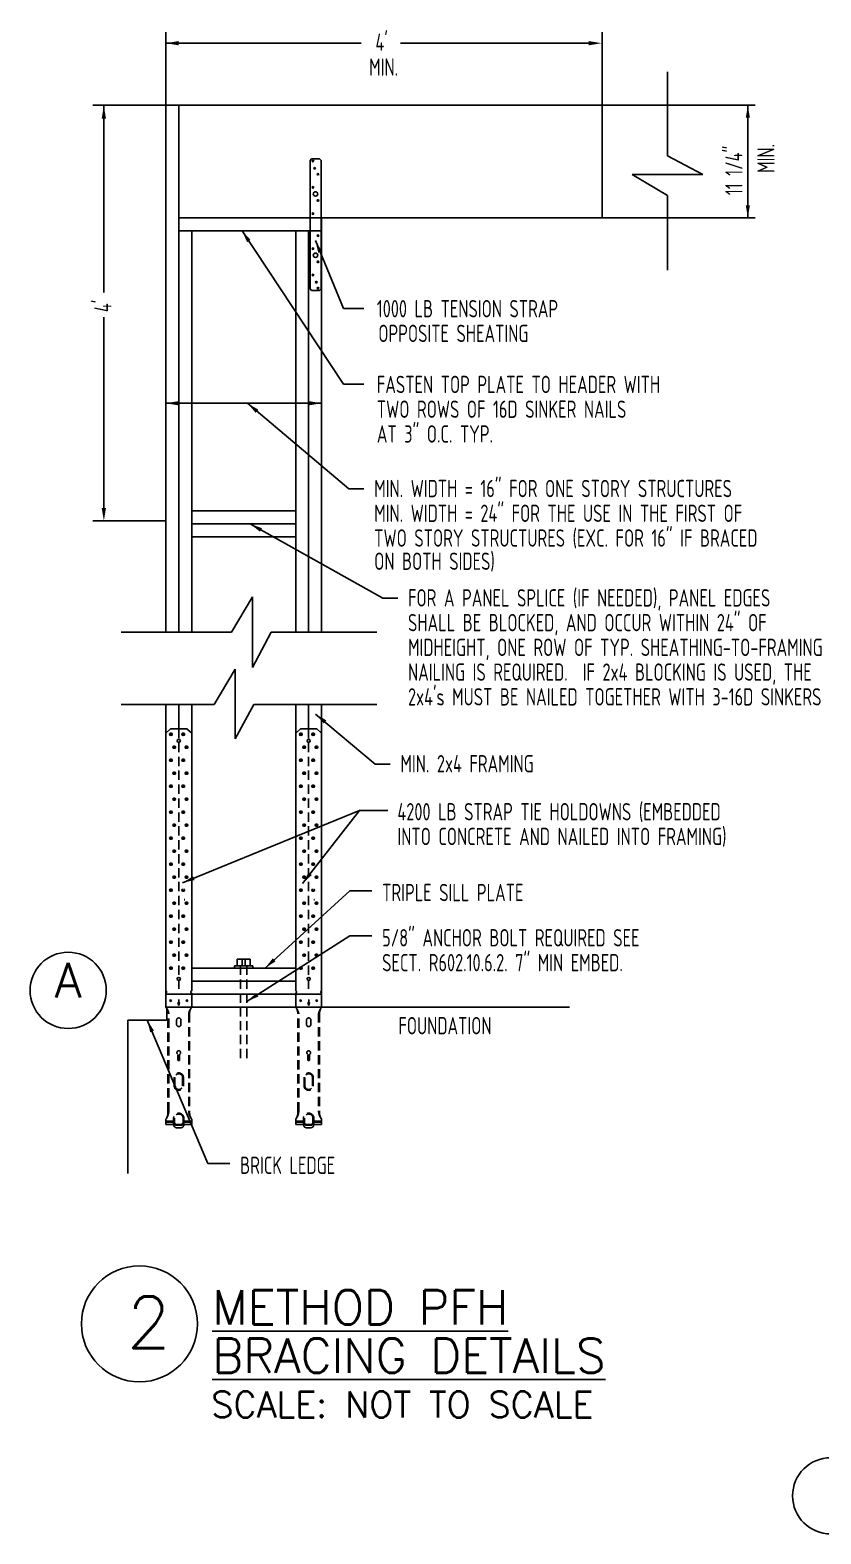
# Model space of a CAD drawing. Header units: inches. Extents: x 683 to 9753, y -6805 to 20230.
# Drawn here: x 6741.1 to 6996.8, y -6533.9 to -6047.7 of the extents above; entities that cross this region are included whole.
import ezdxf

# ---------------------------------------------------------------- set-up
doc = ezdxf.new("R2010")
doc.units = ezdxf.units.IN
doc.header["$LTSCALE"] = 48
doc.header["$MEASUREMENT"] = 0
doc.linetypes.add('HIDDEN4', pattern=[0.09375, 0.0625, -0.03125])
doc.layers.add('DPIS-BL', color=9, linetype='Continuous')
doc.layers.add('DPIS-TEXT', color=7, linetype='Continuous')
doc.styles.add('ARCHITXT', font='ARCHITXT.shx')
doc.styles.add('DPIS-DIM', font='Simplex.shx', dxfattribs={"oblique": 15})
doc.styles.get("Standard").update_dxf_attribs({"font": 'simplex.shx', "oblique": 15})
doc.dimstyles.new('lennar', dxfattribs={"dimtxt": 5, "dimasz": 4, "dimexe": 3, "dimexo": 2, "dimgap": 2, "dimtad": 1, "dimdec": 4, "dimrnd": 0.125, "dimzin": 3, "dimdsep": 46, "dimlunit": 4, "dimtxsty": 'DPIS-DIM', "dimblk": 'ARCHTICK', "dimcen": 3, "dimdle": 3, "dimclrd": 2, "dimclre": 2, "dimclrt": 256, "dimadec": 0, "dimazin": 0, "dimtfac": 1, "dimtdec": 4, "dimtmove": 0, "dimatfit": 3, "dimfxl": 1, "dimtolj": 1, "dimtzin": 0, "dimarcsym": 0})

# ---------------------------------------------------------------- blocks, each defined once
blk = doc.blocks.new('A$C697A0183')
for p, q in [((4.18, 3.19), (2.61, 1.79)), ((2.61, -81.46), (2.61, 1.79)), ((4.18, 1.77), (4.4, 1.77)), ((4.18, 1.68), (4.4, 1.68)), ((4.4, 1.21), (4.18, 1.21)), ((4.4, 1.12), (4.18, 1.12)), ((8.38, 1.77), (8.16, 1.77)), ((8.38, 1.68), (8.16, 1.68)), ((8.16, 1.21), (8.38, 1.21)), ((8.16, 1.12), (8.38, 1.12)), ((9.43, 3.19), (11.01, 1.79)), ((11.01, -81.46), (11.01, 1.79)), ((5.45, -2.43), (5.23, -2.43)), ((5.45, -2.52), (5.23, -2.52)), ((5.23, -2.99), (5.45, -2.99)), ((5.23, -3.08), (5.45, -3.08)), ((9.43, -2.43), (9.21, -2.43)), ((9.43, -2.52), (9.21, -2.52)), ((9.43, -2.99), (9.21, -2.99)), ((9.43, -3.08), (9.21, -3.08)), ((4.18, -6.63), (4.4, -6.63)), ((4.18, -6.72), (4.4, -6.72)), ((4.4, -7.19), (4.18, -7.19)), ((4.4, -7.28), (4.18, -7.28)), ((8.38, -6.63), (8.16, -6.63)), ((8.38, -6.72), (8.16, -6.72)), ((8.16, -7.19), (8.38, -7.19)), ((8.16, -7.28), (8.38, -7.28)), ((5.45, -10.83), (5.23, -10.83)), ((5.45, -10.92), (5.23, -10.92)), ((5.23, -11.39), (5.45, -11.39)), ((5.23, -11.48), (5.45, -11.48)), ((9.43, -10.83), (9.21, -10.83)), ((9.43, -10.92), (9.21, -10.92)), ((9.43, -11.39), (9.21, -11.39)), ((9.43, -11.48), (9.21, -11.48)), ((4.18, -15.03), (4.4, -15.03)), ((4.18, -15.12), (4.4, -15.12)), ((4.4, -15.59), (4.18, -15.59)), ((4.4, -15.68), (4.18, -15.68)), ((5.45, -19.23), (5.23, -19.23)), ((5.45, -19.32), (5.23, -19.32)), ((8.38, -15.03), (8.16, -15.03)), ((8.38, -15.12), (8.16, -15.12)), ((8.16, -15.59), (8.38, -15.59)), ((8.16, -15.68), (8.38, -15.68)), ((9.43, -19.23), (9.21, -19.23)), ((9.43, -19.32), (9.21, -19.32)), ((4.18, -23.43), (4.4, -23.43)), ((4.18, -23.52), (4.4, -23.52)), ((4.4, -23.99), (4.18, -23.99)), ((4.4, -24.08), (4.18, -24.08)), ((5.23, -19.79), (5.45, -19.79)), ((5.23, -19.88), (5.45, -19.88)), ((8.38, -23.43), (8.16, -23.43)), ((8.38, -23.52), (8.16, -23.52)), ((8.16, -23.99), (8.38, -23.99)), ((8.16, -24.08), (8.38, -24.08)), ((9.43, -19.79), (9.21, -19.79)), ((9.43, -19.88), (9.21, -19.88)), ((5.45, -27.63), (5.23, -27.63)), ((5.45, -27.72), (5.23, -27.72)), ((5.23, -28.19), (5.45, -28.19)), ((5.23, -28.28), (5.45, -28.28)), ((9.43, -27.63), (9.21, -27.63)), ((9.43, -27.72), (9.21, -27.72)), ((9.43, -28.19), (9.21, -28.19)), ((9.43, -28.28), (9.21, -28.28)), ((4.18, -31.83), (4.4, -31.83)), ((4.18, -31.92), (4.4, -31.92)), ((4.4, -32.39), (4.18, -32.39)), ((4.4, -32.48), (4.18, -32.48)), ((8.38, -31.83), (8.16, -31.83)), ((8.38, -31.92), (8.16, -31.92)), ((8.16, -32.39), (8.38, -32.39)), ((8.16, -32.48), (8.38, -32.48)), ((5.45, -36.03), (5.23, -36.03)), ((5.45, -36.12), (5.23, -36.12)), ((5.23, -36.59), (5.45, -36.59)), ((5.23, -36.68), (5.45, -36.68)), ((9.43, -36.03), (9.21, -36.03)), ((9.43, -36.12), (9.21, -36.12)), ((9.43, -36.59), (9.21, -36.59)), ((9.43, -36.68), (9.21, -36.68)), ((4.18, -40.23), (4.4, -40.23)), ((4.18, -40.32), (4.4, -40.32)), ((4.4, -40.79), (4.18, -40.79)), ((4.4, -40.88), (4.18, -40.88)), ((8.38, -40.23), (8.16, -40.23)), ((8.38, -40.32), (8.16, -40.32)), ((8.16, -40.79), (8.38, -40.79)), ((8.16, -40.88), (8.38, -40.88)), ((5.45, -44.43), (5.23, -44.43)), ((5.45, -44.52), (5.23, -44.52)), ((5.23, -44.99), (5.45, -44.99)), ((5.23, -45.08), (5.45, -45.08)), ((9.43, -44.43), (9.21, -44.43)), ((9.43, -44.52), (9.21, -44.52)), ((9.43, -44.99), (9.21, -44.99)), ((9.43, -45.08), (9.21, -45.08)), ((4.18, -48.63), (4.4, -48.63)), ((4.18, -48.72), (4.4, -48.72)), ((4.4, -49.19), (4.18, -49.19)), ((4.4, -49.28), (4.18, -49.28)), ((5.45, -52.83), (5.23, -52.83)), ((5.45, -52.92), (5.23, -52.92)), ((5.23, -53.39), (5.45, -53.39)), ((5.23, -53.48), (5.45, -53.48)), ((8.16, -49.19), (8.38, -49.19)), ((8.16, -49.28), (8.38, -49.28)), ((8.74, -51.99), (8.52, -51.99)), ((8.74, -52.08), (8.52, -52.08)), ((9.43, -52.83), (9.21, -52.83)), ((9.43, -52.92), (9.21, -52.92)), ((9.43, -53.39), (9.21, -53.39)), ((9.43, -53.48), (9.21, -53.48)), ((4.18, -57.03), (4.4, -57.03)), ((4.18, -57.12), (4.4, -57.12)), ((4.4, -57.59), (4.18, -57.59)), ((4.4, -57.68), (4.18, -57.68)), ((8.38, -57.03), (8.16, -57.03)), ((8.38, -57.12), (8.16, -57.12)), ((8.16, -57.59), (8.38, -57.59)), ((8.16, -57.68), (8.38, -57.68)), ((5.45, -61.23), (5.23, -61.23)), ((5.45, -61.32), (5.23, -61.32)), ((5.23, -61.79), (5.45, -61.79)), ((5.23, -61.88), (5.45, -61.88)), ((9.43, -61.23), (9.21, -61.23)), ((9.43, -61.32), (9.21, -61.32)), ((9.43, -61.79), (9.21, -61.79)), ((9.43, -61.88), (9.21, -61.88)), ((4.18, -65.43), (4.4, -65.43)), ((4.18, -65.52), (4.4, -65.52)), ((4.4, -65.99), (4.18, -65.99)), ((4.4, -66.08), (4.18, -66.08)), ((8.38, -65.43), (8.16, -65.43)), ((8.38, -65.52), (8.16, -65.52)), ((8.16, -65.99), (8.38, -65.99)), ((8.16, -66.08), (8.38, -66.08)), ((5.45, -69.63), (5.23, -69.63)), ((5.45, -69.72), (5.23, -69.72)), ((5.23, -70.19), (5.45, -70.19)), ((5.23, -70.28), (5.45, -70.28)), ((9.43, -69.63), (9.21, -69.63)), ((9.43, -69.72), (9.21, -69.72)), ((9.43, -70.19), (9.21, -70.19)), ((9.43, -70.28), (9.21, -70.28)), ((4.18, -73.83), (4.4, -73.83)), ((4.18, -73.92), (4.4, -73.92)), ((4.4, -74.39), (4.18, -74.39)), ((4.4, -74.48), (4.18, -74.48)), ((8.38, -73.83), (8.16, -73.83)), ((8.38, -73.92), (8.16, -73.92)), ((8.16, -74.39), (8.38, -74.39)), ((8.16, -74.48), (8.38, -74.48)), ((2.61, -86.76), (2.61, -82.25)), ((2.89, -81.96), (2.89, -81.75)), ((10.72, -81.96), (10.72, -81.75)), ((11.01, -86.76), (11.01, -82.25)), ((2.94, -86.76), (5.79, -86.76)), ((7.51, -86.73), (6.11, -86.73)), ((6.11, -86.73), (6.11, -86.78)), ((7.51, -86.78), (6.11, -86.78)), ((7.07, -85.25), (6.55, -85.25)), ((6.55, -85.25), (6.81, -86.21)), ((6.81, -84.28), (6.81, -85.25)), ((6.81, -86.21), (7.07, -85.25)), ((7.51, -86.78), (7.51, -86.73)), ((7.9, -86.76), (10.69, -86.76)), ((11.01, -85.36), (11.01, -86.76))]:
    blk.add_line(p, q)
at = {"linetype": 'Continuous'}
blk.add_line((9.43, 3.19), (4.18, 3.19), dxfattribs=at)
at = {"color": 9, "linetype": 'HIDDEN4'}
for p, q in [((3.31, -120.45), (3.31, -88.77)), ((3.59, -120.45), (3.59, -88.77)), ((6.11, -90.96), (6.11, -92.36)), ((7.51, -92.36), (7.51, -90.96)), ((10.03, -88.77), (10.03, -120.45)), ((10.31, -88.77), (10.31, -120.45)), ((6.55, -103.8), (6.55, -102.04)), ((7.07, -103.8), (7.07, -102.04)), ((5.31, -109.49), (5.31, -112.2)), ((5.58, -109.49), (5.58, -112.2)), ((8.03, -112.2), (8.03, -109.49)), ((8.31, -112.2), (8.31, -109.49)), ((2.61, -124.73), (2.61, -123.02)), ((4.87, -123.66), (2.61, -123.66)), ((4.88, -123.93), (2.61, -123.93)), ((4.88, -124.73), (2.61, -124.73)), ((5.13, -122.62), (5.13, -123.72)), ((5.13, -124.89), (5.13, -124.09)), ((5.41, -122.62), (5.41, -124.07)), ((7.65, -124.95), (5.96, -124.95)), ((7.65, -125.76), (5.96, -125.76)), ((7.63, -124.69), (5.99, -124.69)), ((8.21, -124.07), (8.21, -122.62)), ((8.49, -123.72), (8.49, -122.62)), ((8.49, -124.89), (8.49, -124.09)), ((11.01, -123.66), (8.74, -123.66)), ((11.01, -123.93), (8.74, -123.93)), ((11.01, -124.73), (8.74, -124.73)), ((11.01, -123.02), (11.01, -124.73))]:
    blk.add_line(p, q, dxfattribs=at)
for centre, radius in [((6.81, -0.66), 0.525), ((6.81, -77.66), 0.525), ((4.18, -84.66), 0.239), ((9.43, -84.66), 0.239)]:
    blk.add_circle(centre, radius)
for centre, radius, start, end in [((4.18, 1.44), 0.327, 90, 270), ((4.18, 1.44), 0.239, 90, 270), ((4.4, 1.44), 0.327, 270, 90), ((4.4, 1.44), 0.239, 270, 90), ((8.16, 1.44), 0.327, 90, 270), ((8.16, 1.44), 0.239, 90, 270), ((8.38, 1.44), 0.327, 270, 90), ((8.38, 1.44), 0.239, 270, 90), ((5.23, -2.76), 0.327, 90, 270), ((5.23, -2.76), 0.239, 90, 270), ((5.45, -2.76), 0.327, 270, 90), ((5.45, -2.76), 0.239, 270, 90), ((9.21, -2.76), 0.327, 90, 270), ((9.21, -2.76), 0.239, 90, 270), ((9.43, -2.76), 0.327, 270, 90), ((9.43, -2.76), 0.239, 270, 90), ((4.18, -6.96), 0.327, 90, 270), ((4.18, -6.96), 0.239, 90, 270), ((4.4, -6.96), 0.327, 270, 90), ((4.4, -6.96), 0.239, 270, 90), ((8.16, -6.96), 0.327, 90, 270), ((8.16, -6.96), 0.239, 90, 270), ((8.38, -6.96), 0.327, 270, 90), ((8.38, -6.96), 0.239, 270, 90), ((5.23, -11.16), 0.327, 90, 270), ((5.23, -11.16), 0.239, 90, 270), ((5.45, -11.16), 0.327, 270, 90), ((5.45, -11.16), 0.239, 270, 90), ((9.21, -11.16), 0.327, 90, 270), ((9.21, -11.16), 0.239, 90, 270), ((9.43, -11.16), 0.327, 270, 90), ((9.43, -11.16), 0.239, 270, 90), ((4.18, -15.36), 0.327, 90, 270), ((4.18, -15.36), 0.239, 90, 270), ((4.4, -15.36), 0.327, 270, 90), ((4.4, -15.36), 0.239, 270, 90), ((5.23, -19.56), 0.327, 90, 270), ((5.23, -19.56), 0.239, 90, 270), ((5.45, -19.56), 0.327, 270, 90), ((5.45, -19.56), 0.239, 270, 90), ((8.16, -15.36), 0.327, 90, 270), ((8.16, -15.36), 0.239, 90, 270), ((8.38, -15.36), 0.327, 270, 90), ((8.38, -15.36), 0.239, 270, 90), ((9.21, -19.56), 0.327, 90, 270), ((9.21, -19.56), 0.239, 90, 270), ((9.43, -19.56), 0.327, 270, 90), ((9.43, -19.56), 0.239, 270, 90), ((4.18, -23.76), 0.327, 90, 270), ((4.18, -23.76), 0.239, 90, 270), ((4.4, -23.76), 0.327, 270, 90), ((4.4, -23.76), 0.239, 270, 90), ((8.16, -23.76), 0.327, 90, 270), ((8.16, -23.76), 0.239, 90, 270), ((8.38, -23.76), 0.327, 270, 90), ((8.38, -23.76), 0.239, 270, 90), ((5.23, -27.96), 0.327, 90, 270), ((5.23, -27.96), 0.239, 90, 270), ((5.45, -27.96), 0.327, 270, 90), ((5.45, -27.96), 0.239, 270, 90), ((9.21, -27.96), 0.327, 90, 270), ((9.21, -27.96), 0.239, 90, 270), ((9.43, -27.96), 0.327, 270, 90), ((9.43, -27.96), 0.239, 270, 90), ((4.18, -32.16), 0.327, 90, 270), ((4.18, -32.16), 0.239, 90, 270), ((4.4, -32.16), 0.327, 270, 90), ((4.4, -32.16), 0.239, 270, 90), ((8.16, -32.16), 0.327, 90, 270), ((8.16, -32.16), 0.239, 90, 270), ((8.38, -32.16), 0.327, 270, 90), ((8.38, -32.16), 0.239, 270, 90), ((5.23, -36.36), 0.327, 90, 270), ((5.23, -36.36), 0.239, 90, 270), ((5.45, -36.36), 0.327, 270, 90), ((5.45, -36.36), 0.239, 270, 90), ((9.21, -36.36), 0.327, 90, 270), ((9.21, -36.36), 0.239, 90, 270), ((9.43, -36.36), 0.327, 270, 90), ((9.43, -36.36), 0.239, 270, 90), ((4.18, -40.56), 0.327, 90, 270), ((4.18, -40.56), 0.239, 90, 270), ((4.4, -40.56), 0.327, 270, 90), ((4.4, -40.56), 0.239, 270, 90), ((8.16, -40.56), 0.327, 90, 270), ((8.16, -40.56), 0.239, 90, 270), ((8.38, -40.56), 0.327, 270, 90), ((8.38, -40.56), 0.239, 270, 90), ((5.23, -44.76), 0.327, 90, 270), ((5.23, -44.76), 0.239, 90, 270), ((5.45, -44.76), 0.327, 270, 90), ((5.45, -44.76), 0.239, 270, 90), ((9.21, -44.76), 0.327, 90, 270), ((9.21, -44.76), 0.239, 90, 270), ((9.43, -44.76), 0.327, 270, 90), ((9.43, -44.76), 0.239, 270, 90), ((4.18, -48.96), 0.327, 90, 270), ((4.18, -48.96), 0.239, 90, 270), ((4.4, -48.96), 0.327, 270, 90), ((4.4, -48.96), 0.239, 270, 90), ((5.23, -53.16), 0.327, 90, 270), ((5.23, -53.16), 0.239, 90, 270), ((5.45, -53.16), 0.327, 270, 90), ((5.45, -53.16), 0.239, 270, 90), ((8.16, -48.96), 0.327, 90, 270), ((8.16, -48.96), 0.239, 90, 270), ((8.38, -48.96), 0.327, 270, 90), ((8.38, -48.96), 0.239, 270, 90), ((9.21, -53.16), 0.327, 90, 270), ((9.21, -53.16), 0.239, 90, 270), ((9.43, -53.16), 0.327, 270, 90), ((9.43, -53.16), 0.239, 270, 90), ((4.18, -57.36), 0.327, 90, 270), ((4.18, -57.36), 0.239, 90, 270), ((4.4, -57.36), 0.327, 270, 90), ((4.4, -57.36), 0.239, 270, 90), ((8.16, -57.36), 0.327, 90, 270), ((8.16, -57.36), 0.239, 90, 270), ((8.38, -57.36), 0.327, 270, 90), ((8.38, -57.36), 0.239, 270, 90), ((5.23, -61.56), 0.327, 90, 270), ((5.23, -61.56), 0.239, 90, 270), ((5.45, -61.56), 0.327, 270, 90), ((5.45, -61.56), 0.239, 270, 90), ((9.21, -61.56), 0.327, 90, 270), ((9.21, -61.56), 0.239, 90, 270), ((9.43, -61.56), 0.327, 270, 90), ((9.43, -61.56), 0.239, 270, 90), ((4.18, -65.76), 0.327, 90, 270), ((4.18, -65.76), 0.239, 90, 270), ((4.4, -65.76), 0.327, 270, 90), ((4.4, -65.76), 0.239, 270, 90), ((8.16, -65.76), 0.327, 90, 270), ((8.16, -65.76), 0.239, 90, 270), ((8.38, -65.76), 0.327, 270, 90), ((8.38, -65.76), 0.239, 270, 90), ((5.23, -69.96), 0.327, 90, 270), ((5.23, -69.96), 0.239, 90, 270), ((5.45, -69.96), 0.327, 270, 90), ((5.45, -69.96), 0.239, 270, 90), ((9.21, -69.96), 0.327, 90, 270), ((9.21, -69.96), 0.239, 90, 270), ((9.43, -69.96), 0.327, 270, 90), ((9.43, -69.96), 0.239, 270, 90), ((4.18, -74.16), 0.327, 90, 270), ((4.18, -74.16), 0.239, 90, 270), ((4.4, -74.16), 0.327, 270, 90), ((4.4, -74.16), 0.239, 270, 90), ((8.16, -74.16), 0.327, 90, 270), ((8.16, -74.16), 0.239, 90, 270), ((8.38, -74.16), 0.327, 270, 90), ((8.38, -74.16), 0.239, 270, 90), ((2.61, -81.75), 0.284, 0, 90), ((2.61, -81.96), 0.284, 270, 0), ((11.01, -81.75), 0.284, 90, 180), ((11.01, -81.96), 0.284, 180, 270)]:
    blk.add_arc(centre, radius, start, end)
for centre, radius, start, end in [((-0.55, -89.53), 4.2, 10.3323, 41.3127), ((-0.61, -89), 3.92, 3.3098, 34.9264), ((14.16, -89.53), 4.2, 138.6873, 169.6677), ((14.22, -89), 3.92, 145.0736, 176.6902), ((6.81, -90.96), 0.7, 0, 180), ((6.81, -92.36), 0.7, 180, 0), ((6.81, -101.49), 0.612, 295.3914, 244.6086), ((6.81, -103.8), 0.263, 180, 0), ((6.81, -109.54), 1.5, 1.8486, 178.1514), ((6.81, -109.53), 1.23, 1.8486, 178.1514), ((6.81, -112.16), 1.5, 181.8486, 358.1514), ((6.81, -112.16), 1.23, 181.8486, 358.1514), ((-0.61, -120.32), 4.2, 320.0756, 358.2973), ((-0.6, -120.76), 3.92, 324.9158, 4.6192), ((6.81, -122.73), 1.68, 3.741, 176.259), ((6.81, -122.71), 1.4, 3.741, 176.259), ((14.23, -120.32), 4.2, 181.7027, 219.9244), ((14.22, -120.76), 3.92, 175.3808, 215.0842), ((4.87, -124.21), 0.554, 11.7849, 90), ((4.88, -124.21), 0.277, 11.4691, 90), ((4.88, -125.01), 0.277, 11.4691, 90), ((6.16, -123.95), 1.02, 191.4691, 259.1467), ((6.16, -124.75), 1.02, 191.4691, 259.1467), ((6.16, -123.95), 0.756, 191.7849, 257.4015), ((7.46, -123.95), 0.756, 282.5985, 348.2151), ((7.46, -123.95), 1.02, 280.8533, 348.5309), ((7.46, -124.75), 1.02, 280.8533, 348.5309), ((8.74, -124.21), 0.554, 90, 168.2151), ((8.74, -124.21), 0.277, 90, 168.5309), ((8.74, -125.01), 0.277, 90, 168.5309)]:
    blk.add_arc(centre, radius, start, end, dxfattribs=at)
blk.add_solid([(6.11, -86.78), (7.51, -86.78), (6.11, -86.73), (7.51, -86.73)])
blk = doc.blocks.new('A$C37462025')
for p, q in [((1.62, 0.18), (1.88, 0.44)), ((1.62, 0.18), (1.62, -20.53)), ((3.12, 0.44), (1.88, 0.44)), ((3.39, 0.18), (3.12, 0.44)), ((3.39, -20.53), (3.39, 0.18)), ((1.62, -20.53), (1.88, -20.8)), ((1.88, -20.8), (3.12, -20.8)), ((3.12, -20.8), (3.39, -20.53))]:
    blk.add_line(p, q)
for centre, radius in [((2.1, 0.09), 0.122), ((2.36, -1.06), 0.122), ((2.89, -2.03), 0.122), ((2.1, -4.16), 0.122), ((2.5, -5.22), 0.354), ((2.89, -6.28), 0.122), ((2.1, -8.41), 0.122), ((2.9, -11.95), 0.122), ((2.1, -14.07), 0.122), ((2.5, -15.13), 0.354), ((2.9, -16.19), 0.122), ((2.1, -18.32), 0.122), ((2.63, -19.47), 0.122), ((2.9, -20.44), 0.122)]:
    blk.add_circle(centre, radius)
blk = doc.blocks.new('_ArchTick')
at = {"color": 0, "const_width": 0.15}
blk.add_lwpolyline([(-0.5, -0.5), (0.5, 0.5)], dxfattribs=at)

msp = doc.modelspace()

# ---------------------------------------------------------------- linework, layer by layer
for p, q in [((6784.99849, -6071.94825), (6784.99849, -6048.33337)), ((6926.06292, -6071.94825), (6926.06292, -6048.33337)), ((6947.21496, -6088.34702), (6947.21496, -6061.18221)), ((6784.99849, -6071.94825), (6761.38361, -6071.94825)), ((6789.19849, -6071.94825), (6789.19849, -6242.32233)), ((6926.06292, -6071.94825), (6926.06292, -6108.34825)), ((6947.21496, -6071.94825), (6975.59139, -6071.94825)), ((6958.66463, -6094.32217), (6947.21496, -6088.34702)), ((6958.66463, -6094.32217), (6935.7653, -6094.32217)), ((6935.7653, -6094.32217), (6947.21496, -6101.11325)), ((6947.21496, -6125.26485), (6947.21496, -6101.11325)), ((6835.39849, -6108.34825), (6835.39849, -6242.32233)), ((6947.21496, -6108.34825), (6975.59139, -6108.34825)), ((6789.19849, -6112.54825), (6835.39849, -6112.54825)), ((6793.39849, -6112.54825), (6793.39849, -6242.32233)), ((6826.99849, -6112.54825), (6826.99849, -6242.32233)), ((6831.19849, -6112.54825), (6831.19849, -6242.32233)), ((6784.99849, -6206.34825), (6761.38361, -6206.34825)), ((6793.39849, -6207.27999), (6826.99849, -6207.27999)), ((6813.07018, -6230.87266), (6806.27909, -6242.32233)), ((6813.07018, -6253.772), (6813.07018, -6230.87266)), ((6770.54687, -6242.32233), (6806.27909, -6242.32233)), ((6813.07018, -6253.772), (6819.04532, -6242.32233)), ((6819.04532, -6242.32233), (6853.29146, -6242.32233)), ((6807.47018, -6254.30897), (6800.67909, -6265.75863)), ((6807.47018, -6276.78135), (6807.47018, -6254.30897)), ((6770.54687, -6265.75863), (6800.67909, -6265.75863)), ((6789.19849, -6273.61761), (6789.19849, -6265.75863)), ((6793.39849, -6265.75863), (6793.39849, -6357.96761)), ((6807.47018, -6276.78135), (6813.44532, -6265.75863)), ((6813.44532, -6265.75863), (6853.29146, -6265.75863)), ((6826.99849, -6265.75863), (6826.99849, -6357.96761)), ((6831.19849, -6273.61761), (6831.19849, -6265.75863)), ((6784.99849, -6359.36761), (6835.39849, -6359.36761)), ((6793.39849, -6355.16761), (6826.99849, -6355.16761))]:
    msp.add_line(p, q)
at = {"color": 6}
for p, q in [((6784.99849, -6071.94825), (6947.21496, -6071.94825)), ((6784.99849, -6071.94825), (6784.99849, -6242.32233)), ((6789.19849, -6108.34825), (6947.21496, -6108.34825)), ((6835.39849, -6108.34825), (6835.39849, -6242.32233)), ((6793.39849, -6203.07999), (6826.99849, -6203.07999)), ((6793.39849, -6211.47999), (6826.99849, -6211.47999)), ((6784.99849, -6265.75863), (6784.99849, -6363.56761)), ((6835.39849, -6265.75863), (6835.39849, -6363.56761)), ((6793.39849, -6350.96761), (6826.99849, -6350.96761)), ((6784.99849, -6363.56761), (6835.39849, -6363.56761)), ((6785.32682, -6363.56761), (6785.32682, -6367.76761)), ((6835.39849, -6363.56761), (6915.50512, -6363.56761)), ((6772.72682, -6367.76761), (6772.72682, -6417.36638)), ((6785.32682, -6367.76761), (6772.72682, -6367.76761))]:
    msp.add_line(p, q, dxfattribs=at)
at = {"linetype": 'HIDDEN4'}
for p, q in [((6789.19849, -6273.61761), (6789.19849, -6357.96761)), ((6831.19849, -6273.61761), (6831.19849, -6357.96761)), ((6809.13959, -6350.18503), (6809.13959, -6363.56761)), ((6811.23959, -6350.18503), (6811.23959, -6363.56761))]:
    msp.add_line(p, q, dxfattribs=at)
at = {"linetype": 'Continuous', "ltscale": 36}
for p, q in [((6808.08959, -6348.08503), (6812.27178, -6348.08503)), ((6808.08959, -6348.08503), (6808.08959, -6350.18503)), ((6809.66459, -6350.18503), (6809.66459, -6348.08503)), ((6810.71459, -6350.18503), (6810.71459, -6348.08503)), ((6812.27178, -6348.08503), (6812.27178, -6350.18503)), ((6807.19914, -6350.18503), (6813.19784, -6350.18503)), ((6807.19914, -6350.18503), (6807.19914, -6350.96761)), ((6807.19914, -6350.96761), (6813.19784, -6350.96761)), ((6808.08959, -6350.18503), (6812.27178, -6350.18503)), ((6808.09849, -6350.18503), (6812.28068, -6350.18503)), ((6811.23959, -6350.18503), (6809.13959, -6350.18503)), ((6811.24849, -6350.18503), (6809.14849, -6350.18503)), ((6813.19784, -6350.18503), (6813.19784, -6350.96761))]:
    msp.add_line(p, q, dxfattribs=at)
at = {"color": 9, "linetype": 'HIDDEN4'}
for p, q in [((6809.13959, -6363.56761), (6809.13959, -6381.3096)), ((6811.23959, -6363.56761), (6811.23959, -6381.3096))]:
    msp.add_line(p, q, dxfattribs=at)
for points in [[(6848.13598, -6051.91969), (6784.99849, -6051.91969)], [(6921.71037, -6051.91969), (6860.85598, -6051.91969)], [(6764.96993, -6132.50913), (6764.96993, -6071.94825)], [(6764.96993, -6202.14825), (6764.96993, -6140.5358)]]:
    msp.add_lwpolyline(points)
at = {"color": 6}
for centre in [(6753.4429, -6358.16514), (6999.98875, -6521.57431)]:
    msp.add_circle(centre, 12.32306, dxfattribs=at)
for points in [[(6789.19849, -6052.61969), (6784.99849, -6051.91969), (6789.19849, -6051.21969)], [(6921.71037, -6051.21969), (6925.91037, -6051.91969), (6921.71037, -6052.61969)], [(6764.26993, -6076.30079), (6764.96993, -6072.10079), (6765.66993, -6076.30079)], [(6765.66993, -6202.14825), (6764.96993, -6206.34825), (6764.26993, -6202.14825)]]:
    msp.add_solid(points)
at = {"layer": 'DPIS-TEXT', "color": 40}
msp.add_circle((6776.47537, -6465.98055), 18.75, dxfattribs=at)

# ---------------------------------------------------------------- block references
at = {"layer": 'DPIS-BL', "color": 5, "xscale": 2.000941619585686, "yscale": 2.000941619585686, "zscale": 2.000941619585686}
msp.add_blockref('A$C37462025', (6828.40731, -6090.22158), dxfattribs=at)
at = {"layer": 'DPIS-BL', "color": 5}
for p in [(6782.39007, -6276.8124), (6824.39007, -6276.8124)]:
    msp.add_blockref('A$C697A0183', p, dxfattribs=at)

# ---------------------------------------------------------------- texts
at = {"style": 'ARCHITXT', "width": 0.8}
for s, p in [("4'", (6852.78776, -6054.39567)), ('MIN.', (6850.75544, -6062.43611)), ('1000 LB TENSION STRAP', (6853.23748, -6140.56185)), ('OPPOSITE SHEATING', (6853.72185, -6148.54717)), ('FASTEN TOP PLATE TO HEADER WITH', (6853.23748, -6165.05345)), ('TWO ROWS OF 16D SINKER NAILS', (6853.23748, -6173.05345)), ('AT 3" O.C. TYP.', (6853.23748, -6181.05345)), ('MIN. WIDTH = 16" FOR ONE STORY STRUCTURES', (6852.38884, -6198.70617)), ('MIN. WIDTH = 24" FOR THE USE IN THE FIRST OF', (6852.38884, -6206.70617)), ('TWO STORY STRUCTURES (EXC. FOR 16" IF BRACED', (6852.38884, -6214.70617)), ('ON BOTH SIDES)', (6852.38884, -6222.20617)), ('FOR A PANEL SPLICE (IF NEEDED), PANEL EDGES', (6863.32483, -6234.05339)), ('SHALL BE BLOCKED, AND OCCUR WITHIN 24" OF', (6863.32483, -6242.05339)), ('MIDHEIGHT, ONE ROW OF TYP. SHEATHING-TO-FRAMING', (6863.32483, -6250.05339)), ('NAILING IS REQUIRED.  IF 2x4 BLOCKING IS USED, THE', (6863.32483, -6258.05339)), ("2x4's MUST BE NAILED TOGETHER WITH 3-16D SINKERS", (6863.32483, -6266.05339)), ('MIN. 2x4 FRAMING', (6860.86839, -6287.67337)), ('4200 LB STRAP TIE HOLDOWNS (EMBEDDED', (6859.9011, -6303.19984)), ('INTO CONCRETE AND NAILED INTO FRAMING)', (6859.9011, -6311.19984)), ('TRIPLE SILL PLATE', (6854.95394, -6329.3235)), ('5/8" ANCHOR BOLT REQUIRED SEE', (6854.95394, -6343.94931)), ('SECT. R602.10.6.2. 7" MIN EMBED.', (6854.95394, -6351.99693)), ('FOUNDATION', (6860.20745, -6372.38219)), ('BRICK LEDGE', (6809.04521, -6417.49767))]:
    msp.add_text(s, height=5.6, dxfattribs=at).set_placement(p)
for s, p in [('11 1/4"', (6971.48956, -6101.02957)), ('MIN.', (6981.8606, -6093.86653)), ("4'", (6767.44578, -6138.86891))]:
    msp.add_text(s, height=5.6, rotation=90, dxfattribs=at).set_placement(p)
at = {"color": 2}
msp.add_text('A', height=11.2, dxfattribs=at).set_placement((6749.12653, -6360.4383))
at = {"layer": 'DPIS-TEXT', "color": 40}
for s, height, p in [('%%UMETHOD PFH', 11.1111111, (6800.03773, -6466.1527)), ('2', 16.66667, (6772.34359, -6473.79697)), ('%%UBRACING DETAILS', 11.1111111, (6800.03773, -6481.7777)), ('SCALE: NOT TO SCALE', 8.3333333, (6799.71719, -6496.21689))]:
    msp.add_text(s, height=height, dxfattribs=at).set_placement(p)

# ---------------------------------------------------------------- leaders
at = {"layer": 'DPIS-TEXT'}
for points in [[(6973.20078, -6071.94825), (6973.20078, -6098.54451)], [(6973.20078, -6108.34825), (6973.20078, -6089.44638)], [(6809.64386, -6112.54825), (6842.42086, -6162.18797), (6849.06888, -6162.18797)], [(6833.37516, -6115.75678), (6842.42086, -6137.69636), (6849.06888, -6137.69636)], [(6784.99849, -6168.33397), (6812.94212, -6168.33397)], [(6811.42736, -6168.33397), (6844.20894, -6196.00985), (6849.06888, -6196.00985)], [(6835.39849, -6168.33397), (6812.94212, -6168.33397)], [(6812.29849, -6207.33542), (6855.14493, -6231.35708), (6860.00487, -6231.35708)], [(6833.45203, -6268.80203), (6852.68849, -6284.97706), (6857.54844, -6284.97706)], [(6790.3594, -6323.40263), (6847.63195, -6299.95724), (6856.77777, -6299.95724)], [(6829.22403, -6323.61413), (6847.63195, -6299.95724)], [(6817.10173, -6350.96761), (6844.48314, -6325.92916), (6851.64407, -6325.92916)], [(6811.23959, -6361.73464), (6844.48314, -6340.55497), (6851.64407, -6340.55497)], [(6779.00832, -6367.76761), (6798.57441, -6414.10333), (6805.73534, -6414.10333)]]:
    msp.add_leader(points, dimstyle='lennar', override={"dimtad": 0, "dimclrd": 256}, dxfattribs=at)

doc.saveas('drawing.dxf')
